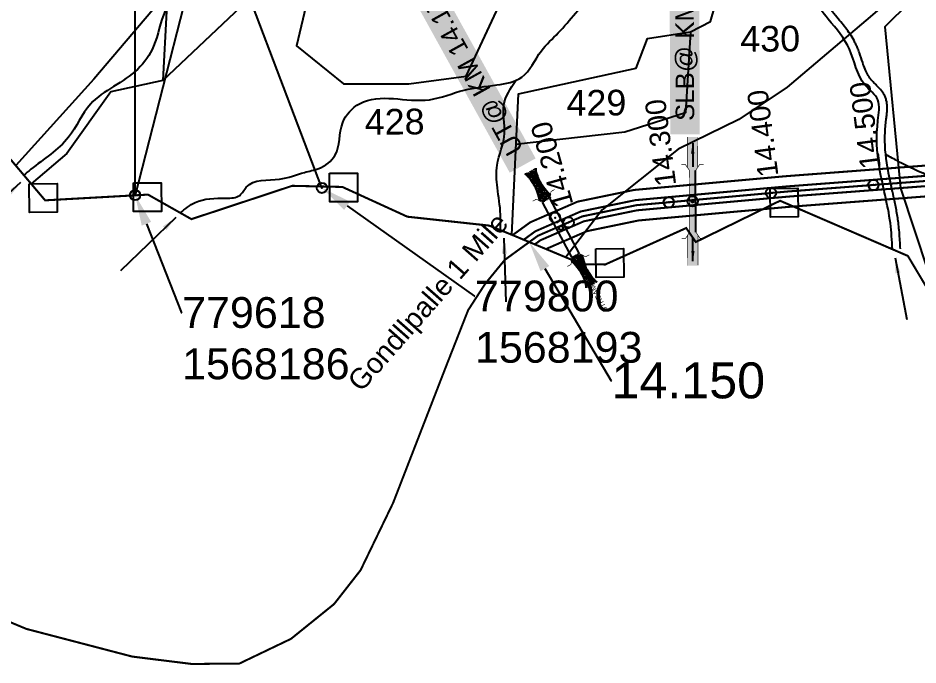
# Model space of a CAD drawing. Header units: inches. Extents: x 775404 to 782774, y 1566046 to 1574394.
# Drawn here: x 779504 to 780380, y 1567728 to 1568359 of the extents above; entities that cross this region are included whole.
import ezdxf
from ezdxf import colors
from ezdxf.entities.mleader import LeaderData, LeaderLine
from ezdxf.enums import TextEntityAlignment as Align
from ezdxf.math import Vec2, Vec3

# ---------------------------------------------------------------- set-up
doc = ezdxf.new("R2010")
doc.units = ezdxf.units.IN
doc.header["$MEASUREMENT"] = 0
doc.header["$PDMODE"] = 32
doc.header["$PDSIZE"] = 10
doc.linetypes.add('ACAD_ISO02W100', pattern=[15, 12, -3])
doc.linetypes.add('HIDDEN2', pattern=[0.1875, 0.125, -0.0625])
for name, color, linetype in [('CANAL1', 242, 'Continuous'), ('CSMark', 72, 'Continuous'), ('PLOT', 7, 'Continuous'), ('PLOT NO', 7, 'Continuous'), ('ROADS', 6, 'Continuous'), ('STREAM', 4, 'Continuous'), ('STREAM FLOW', 5, 'Continuous'), ('STRUCTURE', 5, 'Continuous'), ('VILLAGE BOUNDARY', 5, 'Continuous'), ('VILLAGE NAME', 1, 'Continuous'), ('VILLAGE STONES', 1, 'Continuous')]:
    doc.layers.add(name, color=color, linetype=linetype)
doc.styles.get("Standard").update_dxf_attribs({"font": 'arial.ttf'})
doc.linetypes.add('DOTS', pattern='A,1e-06,-3,["●",Standard,S=3,R=0,X=-1.25,Y=-1.25],-3', length=6.000001)
doc.dimstyles.get("Standard").update_dxf_attribs({"dimtxt": 0.18, "dimasz": 15, "dimexe": 0.18, "dimexo": 0.0625, "dimgap": 0.09, "dimtad": 0, "dimtih": 1, "dimtoh": 1, "dimdec": 4, "dimzin": 0, "dimdsep": 46, "dimtxsty": 'Standard', "dimcen": 0.09, "dimadec": 0, "dimazin": 0, "dimtfac": 1, "dimtdec": 4, "dimtofl": 0, "dimtmove": 0, "dimatfit": 3, "dimfxl": 1, "dimtolj": 1, "dimtzin": 0, "dimarcsym": 0})

# ---------------------------------------------------------------- blocks, each defined once
blk = doc.blocks.new('SLB')
at = {"layer": 'STRUCTURE'}
h = blk.add_hatch(dxfattribs=at)
h.set_pattern_fill('DOTS', color=6, scale=20, angle=320.37225, style=0)
h.set_pattern_definition([(320.372247934, (-159.4327, -72.9564), (1.2786241598, 0.5641323054), [0, -1.25])])
h.paths.add_polyline_path([(769699.52, 1706871.07), (769699.52, 1706861.07), (769729.11, 1706861.07), (769732.11, 1706863.07), (769792.11, 1706863.07), (769795.11, 1706861.07), (769824.69, 1706861.07), (769824.69, 1706871.07), (769795.11, 1706871.07), (769792.11, 1706869.07), (769732.11, 1706869.07), (769729.11, 1706871.07)])
at = {"layer": 'STRUCTURE', "color": 6, "linetype": 'ACAD_ISO02W100', "ltscale": 0.5, "const_width": 0.5}
for points in [[(769699.52, 1706871.07), (769729.11, 1706871.07)], [(769795.11, 1706871.07), (769824.69, 1706871.07)], [(769699.52, 1706861.07), (769729.11, 1706861.07)], [(769795.11, 1706861.07), (769824.69, 1706861.07)]]:
    blk.add_lwpolyline(points, dxfattribs=at)
at = {"layer": 'STRUCTURE', "color": 6, "const_width": 0.628}
for points in [[(769726.11, 1706877.07), (769726.11, 1706873.07), (769732.11, 1706869.07), (769792.11, 1706869.07), (769798.11, 1706873.07), (769798.11, 1706877.07)], [(769726.11, 1706855.07), (769726.11, 1706859.07), (769732.11, 1706863.07), (769792.11, 1706863.07), (769798.11, 1706859.07), (769798.11, 1706855.07)]]:
    blk.add_lwpolyline(points, dxfattribs=at)
at = {"layer": 'STRUCTURE', "color": 6}
blk.add_lwpolyline([(769732.11, 1706863.07), (769792.11, 1706863.07)], dxfattribs=at)
blk.add_lwpolyline([(769732.11, 1706863.07), (769792.11, 1706863.07)], dxfattribs=at)
at = {"layer": 'STRUCTURE', "color": 0}
blk.add_circle((769762.11, 1706866.07), 1.24, dxfattribs=at)
for points in [[(769703.75, 1706866.05), (769726.66, 1706866.05)], [(769818.63, 1706865.84), (769795.72, 1706865.84)]]:
    blk.add_leader(points, dimstyle='Standard', override={"dimasz": 10, "dimgap": 0.09, "dimtad": 0}, dxfattribs=at)
blk = doc.blocks.new('UT')
at = {"layer": 'STRUCTURE'}
h = blk.add_hatch(dxfattribs=at)
h.set_pattern_fill('DASH', color=150, scale=8, angle=-39.62775, style=0)
h.set_pattern_definition([(320.372247933, (-4370.464, -6260.8811), (1.40800153113, 0.132407282), [1, -1])])
h.paths.add_polyline_path([(765162.97, 1700681.89), (765165.57, 1700680.62), (765167.21, 1700680.27), (765169.12, 1700680.01), (765172.42, 1700679.63), (765176.41, 1700679.35), (765179.5, 1700679.47), (765183.06, 1700679.94), (765187.65, 1700680.88), (765188.89, 1700681.17), (765193.06, 1700682.22), (765196.06, 1700680.22), (765196.06, 1700672.22), (765193.06, 1700670.22), (765190.51, 1700670.8), (765188.13, 1700671.31), (765185.49, 1700671.82), (765183.62, 1700672.13), (765181, 1700672.46), (765180.33, 1700672.52), (765178.49, 1700672.63), (765176.68, 1700672.64), (765174.58, 1700672.5), (765172.53, 1700672.25), (765170.42, 1700671.95), (765168.45, 1700671.66), (765166.1, 1700671.21), (765164.96, 1700670.84), (765162.97, 1700669.7)])
h.paths.add_polyline_path([(765259.06, 1700682.22), (765256.06, 1700680.22), (765256.06, 1700672.22), (765259.06, 1700670.22), (765261.94, 1700670.95), (765264.4, 1700671.55), (765266.38, 1700671.99), (765269.09, 1700672.51), (765272.65, 1700672.98), (765276.07, 1700673.09), (765278.58, 1700672.93), (765281.17, 1700672.65), (765283.87, 1700672.33), (765286.44, 1700671.86), (765288, 1700671.26), (765289.15, 1700670.56), (765289.15, 1700682.74), (765287.59, 1700681.79), (765285.74, 1700681.17), (765283, 1700680.68), (765281.19, 1700680.42), (765276.69, 1700679.87), (765272.67, 1700679.86), (765268.7, 1700680.29), (765264.82, 1700680.97), (765261.16, 1700681.75)])
at = {"layer": 'STRUCTURE', "color": 150, "const_width": 0.628}
for points in [[(765190.06, 1700688.22), (765190.06, 1700684.22), (765196.06, 1700680.22), (765256.06, 1700680.22), (765262.06, 1700684.22), (765262.06, 1700688.22)], [(765190.06, 1700664.22), (765190.06, 1700668.22), (765196.06, 1700672.22), (765256.06, 1700672.22), (765262.06, 1700668.22), (765262.06, 1700664.22)]]:
    blk.add_lwpolyline(points, dxfattribs=at)
at = {"layer": 'STRUCTURE', "color": 150}
for points in [[(765196.06, 1700680.22), (765256.06, 1700680.22)], [(765196.06, 1700672.22), (765256.06, 1700672.22)], [(765196.06, 1700672.22), (765256.06, 1700672.22)]]:
    blk.add_lwpolyline(points, dxfattribs=at)
at = {"layer": 'STRUCTURE', "color": 0}
blk.add_circle((765226.06, 1700676.22), 1.89, dxfattribs=at)
at = {"layer": 'STRUCTURE', "color": 150}
for points in [[(765162.97, 1700681.89), (765164.36, 1700681.07), (765167.88, 1700680.17), (765171.23, 1700679.76), (765176.06, 1700679.35), (765184.73, 1700680.25), (765193.06, 1700682.22)], [(765289.15, 1700682.74), (765287.78, 1700681.89), (765284.29, 1700680.89), (765280.95, 1700680.38), (765276.13, 1700679.84), (765267.44, 1700680.49), (765259.06, 1700682.22)], [(765162.97, 1700669.7), (765164.34, 1700670.56), (765167.83, 1700671.56), (765171.17, 1700672.06), (765175.99, 1700672.61), (765184.68, 1700671.96), (765193.06, 1700670.22)], [(765289.15, 1700670.56), (765287.76, 1700671.38), (765284.24, 1700672.28), (765280.89, 1700672.69), (765276.06, 1700673.09), (765267.39, 1700672.19), (765259.06, 1700670.22)]]:
    blk.add_spline(points, degree=3, dxfattribs=at)
at = {"layer": 'STRUCTURE', "color": 0}
blk.add_text('STREAM', height=5, dxfattribs=at).set_placement((765148.25, 1700675.81), align=Align.MIDDLE_CENTER)
for points in [[(765190.88, 1700675.97), (765164.21, 1700675.83)], [(765289.26, 1700676.69), (765265.4, 1700676.38)]]:
    blk.add_leader(points, dimstyle='Standard', override={"dimasz": 10, "dimgap": 0.09, "dimtad": 0}, dxfattribs=at)

msp = doc.modelspace()

# ---------------------------------------------------------------- linework, layer by layer
at = {"linetype": 'ByBlock', "lineweight": -2, "ltscale": 200}
msp.add_lwpolyline([(779800, 1568193), (779692.5, 1568476.5), (779618, 1568186), (779618, 1568493.5), (779212.01, 1568375)], dxfattribs=at)
at = {"color": 1, "linetype": 'ByBlock', "lineweight": -2, "ltscale": 200}
for p in [(779800, 1568193), (779618, 1568186)]:
    msp.add_point(p, dxfattribs=at)
at = {"color": 2}
for p in [(780161, 1568180, 28), (780027, 1568164, 27)]:
    msp.add_point(p, dxfattribs=at)
at = {"layer": 'CANAL1', "color": 1, "ltscale": 5, "const_width": 2}
for points in [[(779985.67, 1568147.04), (780002.76, 1568159.48), (780048.93, 1568179.64), (780103.92, 1568191.03), (780251.29, 1568204.4), (780464.05, 1568220.61), (780547.87, 1568228.99), (780601.27, 1568229.19), (780649.42, 1568222.38), (780684.98, 1568213.59), (780727.15, 1568187.91), (780767.22, 1568151.27), (780783.03, 1568134.68)], [(780018.15, 1568133.47), (780058.07, 1568150.9), (780108.33, 1568161.3), (780253.79, 1568174.5), (780466.69, 1568190.72), (780549.43, 1568199), (780599.22, 1568199.18), (780643.71, 1568192.89), (780673.31, 1568185.57), (780709.05, 1568163.8), (780746.22, 1568129.82), (780763.61, 1568111.58)]]:
    msp.add_lwpolyline(points, dxfattribs=at)
at = {"layer": 'CANAL1', "color": 5, "ltscale": 5, "const_width": 2}
for points in [[(779996.47, 1568142.53), (780007.76, 1568150.75), (780051.98, 1568170.06), (780105.39, 1568181.12), (780252.13, 1568194.43), (780464.93, 1568210.64), (780548.39, 1568218.99), (780600.59, 1568219.19), (780647.52, 1568212.55), (780681.09, 1568204.25), (780721.11, 1568179.88), (780760.22, 1568144.12), (780776.56, 1568126.98)], [(780007.26, 1568138.02), (780012.76, 1568142.03), (780055.02, 1568160.48), (780106.86, 1568171.21), (780252.96, 1568184.47), (780465.81, 1568200.68), (780548.91, 1568209), (780599.9, 1568209.19), (780645.61, 1568202.72), (780677.2, 1568194.91), (780715.08, 1568171.84), (780753.22, 1568136.97), (780770.08, 1568119.28)]]:
    msp.add_lwpolyline(points, dxfattribs=at)
at = {"layer": 'CANAL1', "color": 1, "linetype": 'HIDDEN2', "ltscale": 45, "const_width": 2}
msp.add_lwpolyline([(779447.34, 1567790.37), (779512.18, 1567763.34), (779615.23, 1567736.4), (779673.22, 1567729.2), (779719.6, 1567729.64), (779769.86, 1567753.72), (779811.77, 1567787.57), (779837.58, 1567820.58), (779869.32, 1567886.26), (779920.41, 1568018.07), (779942.32, 1568073.89), (779958.86, 1568099.49), (779977.96, 1568122.86), (780010.26, 1568146.39), (780053.5, 1568165.27), (780106.12, 1568176.17), (780252.54, 1568189.45), (780465.37, 1568205.66)], dxfattribs=at)
at = {"layer": 'CSMark', "color": 3}
for p in [(780337.03, 1568195.89), (780237.33, 1568188.07), (780137.74, 1568179.03), (780040.2, 1568159.46)]:
    msp.add_point(p, dxfattribs=at)
at = {"layer": 'PLOT'}
for points in [[(779413.38, 1568655.66), (779417.54, 1568667.54), (779517, 1568676), (779795.37, 1568631.64), (779746.41, 1568539.44), (779687.14, 1568507.88), (779687.2, 1568450.41), (779659.39, 1568395.22), (779577.93, 1568298.82), (779501.73, 1568214.81)], [(779758.92, 1568497.43), (779648.53, 1568365.29), (779645.09, 1568297.81), (779594.37, 1568286.63), (779551.46, 1568226.48), (779516.67, 1568197.11)], [(780004.47, 1568439.34), (780122.45, 1568468.32), (780202.82, 1568453.19), (780259.2, 1568445.36), (780320.2, 1568449.48), (780370.88, 1568428.23), (780396.48, 1568398.18), (780348.1, 1568349.92), (780363.54, 1568192.86), (780403.82, 1568071)], [(779984.89, 1568147.36), (779991.39, 1568284.65), (780106.09, 1568309.66), (780117.14, 1568338.5), (780159.01, 1568345.24), (780178.45, 1568355.07), (780199.35, 1568428.5), (780202.82, 1568453.19)], [(779645.09, 1568297.81), (779802.41, 1568446.71), (779775.14, 1568331.53), (779821.07, 1568294.53), (779884.46, 1568294.28), (779940.35, 1568301.94), (780004.47, 1568439.34), (779862.64, 1568411.99), (779851.02, 1568432.1)], [(780159.01, 1568345.24), (780153.95, 1568266.11), (780094.81, 1568247.39), (779988.48, 1568235.28)]]:
    msp.add_lwpolyline(points, dxfattribs=at)
at = {"layer": 'ROADS', "linetype": 'DOTS', "ltscale": 3.5}
msp.add_lwpolyline([(781129.69, 1568931.77), (780876.7, 1568810.48), (780848.33, 1568805.22), (780764.34, 1568766.22), (780738.08, 1568757.58), (780691.64, 1568715.87), (780662.88, 1568699.9), (780597.2, 1568592.78), (780569.34, 1568561.58), (780518.18, 1568506.21), (780481.57, 1568487.52), (780333.72, 1568359.81), (780253.04, 1568291.29), (780205.84, 1568259.66), (780146.93, 1568230.72), (780072.95, 1568171.77), (780037.47, 1568125.4)], dxfattribs=at)
at = {"layer": 'STREAM', "color": 4}
for points in [[(780101.04, 1569047.86), (780095.49, 1569063.11), (780099.92, 1569076.82), (780110.6, 1569088.51), (780116.06, 1569103.88), (780138.47, 1569126.14), (780148.95, 1569136.38), (780162.35, 1569143.96), (780173.25, 1569153.17), (780186.18, 1569167.57), (780200.84, 1569173.92), (780224.28, 1569194.63), (780238.46, 1569199.35), (780247.82, 1569208.87), (780249.18, 1569202.35), (780245.1, 1569187.5), (780247.53, 1569175.76), (780249.87, 1569157.77), (780260.49, 1569144.14), (780272.13, 1569142.64), (780288.29, 1569139.3), (780295.32, 1569132.54), (780310.03, 1569130.29), (780312.58, 1569116.04), (780306.08, 1569089.49), (780294.57, 1569076.15), (780285.69, 1569054.92), (780276.29, 1569040.43), (780272.06, 1569019.72), (780263.33, 1569008.02), (780265.18, 1568984.01), (780282.78, 1568964.89), (780293.52, 1568960.57), (780317.69, 1568961.01), (780338.04, 1568954.32), (780358.23, 1568951.85), (780379.07, 1568934.84), (780389.17, 1568924.24), (780397.17, 1568913.39), (780411.23, 1568909.91), (780422.56, 1568890.26), (780428.01, 1568878.69), (780430.95, 1568861.75), (780431, 1568830.15), (780440.7, 1568814.11), (780457.12, 1568798.69), (780463.74, 1568785.97), (780464.05, 1568750.65), (780460.82, 1568694.91), (780466.6, 1568672.66), (780478.18, 1568652.08), (780499.21, 1568639.49), (780516.47, 1568627.71), (780531.45, 1568612.36), (780536.63, 1568604.21), (780533.53, 1568595.83), (780521.87, 1568587.74), (780515.64, 1568573.03), (780508.56, 1568562.54), (780502.79, 1568551.57), (780506.25, 1568521.18), (780508.16, 1568503.95), (780500.08, 1568491.3), (780490.27, 1568475.71), (780483.43, 1568455.18), (780481.27, 1568434.98), (780486.23, 1568404.03), (780489.69, 1568376.42), (780486.75, 1568345.1), (780485.78, 1568321.7), (780480.4, 1568302.06), (780482.9, 1568283.95)], [(780355.56, 1568133.25), (780353.53, 1568158.57), (780342.83, 1568213.38), (780341.46, 1568258.65), (780341.28, 1568278.81), (780329, 1568293.28), (780313.62, 1568328.13), (780292.9, 1568357.47), (780282.51, 1568377.54), (780290.16, 1568391.94), (780305.57, 1568408.84), (780335.07, 1568426.84), (780354.13, 1568441.98), (780352.81, 1568452.38), (780340.42, 1568460.01), (780299.83, 1568483.47), (780288.76, 1568495.76), (780265.58, 1568503.41), (780253.31, 1568516.4), (780246.2, 1568538.96), (780233.6, 1568561.95), (780213.05, 1568589.8), (780190.81, 1568626.04), (780181.26, 1568654.05), (780169.19, 1568671.57), (780165.31, 1568705.71), (780171.49, 1568727.49), (780186.17, 1568745.95), (780201.28, 1568771.07), (780210.78, 1568790.49), (780215.73, 1568817.42), (780212.17, 1568846.15), (780205.97, 1568851.64), (780184.27, 1568877.14), (780172.09, 1568920.42), (780164.78, 1568946.05), (780136.89, 1568975.87), (780111.63, 1569014.88), (780094.38, 1569043.77)], [(779661.99, 1568168.72), (779676.38, 1568178.77), (779706.78, 1568183.06), (779719.83, 1568185.69), (779726.3, 1568193.79), (779758.68, 1568201.61), (779783.02, 1568208.11), (779796.81, 1568212), (779812.64, 1568224.63), (779820.15, 1568256.61), (779836.59, 1568275.09), (779904.71, 1568278.97), (779938.33, 1568288.31), (779970.23, 1568293.37), (779994.51, 1568300.96), (780013.64, 1568326.51), (780030.09, 1568343.99), (780065.3, 1568381.17), (780103.31, 1568406.63), (780119.44, 1568430.39), (780154.5, 1568448.04), (780253.94, 1568437.87), (780309.1, 1568438.65), (780325.5, 1568433.52), (780350.17, 1568430.22)], [(779673.4, 1568401.75), (779647.13, 1568365.61), (779635.91, 1568331), (779620.7, 1568308.81), (779574.5, 1568274.6), (779553.13, 1568242.45), (779516.43, 1568211.16), (779509.65, 1568205.43)], [(779973.82, 1568151.84), (779973.89, 1568167.09), (779970.82, 1568193.23), (779970.63, 1568215.15), (779977.78, 1568246.32), (779977.18, 1568273.9), (779988.79, 1568297.78)], [(780349.04, 1568225.66), (780360.96, 1568219.13), (780393.03, 1568203.57), (780409.94, 1568193.14), (780425.32, 1568178.66), (780437.25, 1568167.57), (780447.27, 1568161.13), (780450.28, 1568146.25), (780483.17, 1568124.46), (780490.1, 1568114.88), (780496.46, 1568100.32), (780499.72, 1568084.18), (780499.54, 1568068.32), (780495.18, 1568063.73)]]:
    msp.add_spline(points, degree=3, dxfattribs=at)
msp.add_open_spline([(780363.35, 1568133.68), (780363.05, 1568139.01), (780362.75, 1568144.42), (780362.08, 1568152.36), (780361.84, 1568154.85), (780361.3, 1568159.46), (780361.01, 1568161.57), (780360.38, 1568165.75), (780360.04, 1568167.83), (780358.93, 1568174.04), (780358.1, 1568178.14), (780355.86, 1568188.69), (780354.39, 1568195.08), (780352.23, 1568205.32), (780351.46, 1568209.23), (780348.83, 1568224.51), (780347.82, 1568235.66), (780348.43, 1568249.11), (780348.54, 1568250.89), (780348.82, 1568254.18), (780348.97, 1568255.69), (780349.23, 1568257.87), (780349.32, 1568258.55), (780349.5, 1568259.93), (780349.59, 1568260.64), (780349.88, 1568262.82), (780350.07, 1568264.32), (780350.4, 1568267.84), (780350.52, 1568269.89), (780350.4, 1568274.14), (780350.16, 1568276.36), (780349.28, 1568279.74), (780348.9, 1568280.87), (780347.94, 1568283.09), (780347.38, 1568284.13), (780345.64, 1568286.94), (780344.35, 1568288.52), (780341.77, 1568291.37), (780340.48, 1568292.64), (780338.07, 1568295.01), (780336.95, 1568296.12), (780335.64, 1568297.54), (780335.31, 1568297.92), (780334.38, 1568299.01), (780333.81, 1568299.77), (780332.71, 1568301.37), (780332.19, 1568302.2), (780330.71, 1568304.82), (780329.82, 1568306.7), (780328.16, 1568310.72), (780327.39, 1568312.85), (780325.58, 1568318.15), (780324.55, 1568321.4), (780322.8, 1568326.3), (780322.19, 1568327.9), (780321.03, 1568330.7), (780320.49, 1568331.91), (780319.37, 1568334.25), (780318.77, 1568335.4), (780316.93, 1568338.77), (780315.6, 1568340.92), (780311.47, 1568347.1), (780308.48, 1568350.93), (780303.69, 1568356.77), (780301.98, 1568358.8), (780299.32, 1568361.96), (780298.38, 1568363.09), (780296.56, 1568365.29), (780295.69, 1568366.37), (780293.83, 1568368.8), (780292.9, 1568370.14), (780291.46, 1568372.59), (780290.94, 1568373.7), (780290.45, 1568375.19), (780290.35, 1568375.69), (780290.28, 1568376.33), (780290.28, 1568376.53), (780290.29, 1568376.85), (780290.3, 1568376.98), (780290.34, 1568377.29), (780290.38, 1568377.46), (780290.57, 1568378.25), (780290.87, 1568379.04), (780291.81, 1568380.87), (780292.45, 1568381.9), (780293.96, 1568384.09), (780294.84, 1568385.25), (780296.19, 1568386.97), (780296.62, 1568387.52), (780297.47, 1568388.6), (780297.89, 1568389.12), (780299.16, 1568390.69), (780300, 1568391.71), (780302.51, 1568394.67), (780304.16, 1568396.53), (780307.15, 1568399.65), (780308.48, 1568400.95), (780310.97, 1568403.21), (780312.13, 1568404.21), (780314.54, 1568406.13), (780315.78, 1568407.06), (780319.61, 1568409.77), (780322.33, 1568411.48), (780326.99, 1568414.13), (780328.82, 1568415.11), (780332.31, 1568416.89), (780333.95, 1568417.7), (780336.6, 1568418.95), (780337.55, 1568419.39), (780339.51, 1568420.29), (780340.53, 1568420.75), (780343.57, 1568422.15), (780345.65, 1568423.14), (780349.82, 1568425.43), (780351.91, 1568426.74), (780355.19, 1568429.43), (780356.44, 1568430.63), (780358.71, 1568433.4), (780359.73, 1568434.98), (780360.94, 1568437.63), (780361.29, 1568438.58), (780361.79, 1568440.37), (780361.97, 1568441.19), (780362.23, 1568442.84), (780362.31, 1568443.66), (780362.43, 1568446.27), (780362.31, 1568448.05), (780361.63, 1568451.6), (780361.07, 1568453.38), (780359.81, 1568455.93), (780359.31, 1568456.75), (780358.24, 1568458.27), (780357.66, 1568458.97), (780355.96, 1568460.75), (780354.78, 1568461.71), (780352.41, 1568463.31), (780351.22, 1568463.97), (780348.88, 1568465.11), (780347.74, 1568465.6), (780345.53, 1568466.47), (780344.46, 1568466.85), (780342.85, 1568467.43), (780342.27, 1568467.65), (780341.1, 1568468.07), (780340.52, 1568468.28), (780338.79, 1568468.92), (780337.65, 1568469.34), (780334.28, 1568470.62), (780332.09, 1568471.48), (780325.76, 1568474.14), (780321.85, 1568476.02), (780314.74, 1568480.27), (780311.55, 1568482.62), (780307.87, 1568486.2), (780307.06, 1568487.05), (780305.93, 1568488.34), (780305.6, 1568488.74), (780304.91, 1568489.59), (780304.55, 1568490.04), (780303.46, 1568491.44), (780302.7, 1568492.45), (780300.8, 1568494.88), (780299.62, 1568496.35), (780297.11, 1568499.02), (780295.82, 1568500.24), (780293.89, 1568501.7), (780293.43, 1568502.03), (780292.47, 1568502.66), (780291.99, 1568502.95), (780290.54, 1568503.77), (780289.57, 1568504.24), (780286.35, 1568505.61), (780284.14, 1568506.24), (780279.96, 1568507.29), (780277.99, 1568507.69), (780274.38, 1568508.52), (780272.76, 1568508.94), (780270.66, 1568509.68), (780270.01, 1568509.94), (780269.11, 1568510.37), (780268.82, 1568510.52), (780268.23, 1568510.86), (780267.93, 1568511.04), (780267.05, 1568511.62), (780266.48, 1568512.05), (780264.56, 1568513.7), (780263.28, 1568515.13), (780261.59, 1568517.56), (780261.06, 1568518.43), (780260.2, 1568520.04), (780259.86, 1568520.76), (780259.2, 1568522.29), (780258.9, 1568523.08), (780258.02, 1568525.55), (780257.51, 1568527.32), (780256.51, 1568531.07), (780256.02, 1568533.06), (780254.93, 1568537.19), (780254.32, 1568539.34), (780252.81, 1568543.74), (780251.94, 1568545.86), (780248.45, 1568553.42), (780245.35, 1568558.46), (780240.56, 1568565.64), (780238.92, 1568568), (780235.6, 1568572.69), (780233.93, 1568575), (780228.89, 1568581.88), (780225.48, 1568586.38), (780220.15, 1568593.37), (780218.23, 1568595.87), (780214.46, 1568600.84), (780212.62, 1568603.31), (780207.68, 1568610.25), (780204.76, 1568614.73), (780201.46, 1568620.94), (780200.64, 1568622.61), (780199.39, 1568625.45), (780198.92, 1568626.61), (780198.16, 1568628.65), (780197.85, 1568629.52), (780197.26, 1568631.33), (780196.98, 1568632.26), (780196.14, 1568635.11), (780195.61, 1568637.09), (780194.22, 1568642.19), (780193.33, 1568645.38), (780191.64, 1568650.22), (780191.01, 1568651.84), (780189.66, 1568654.89), (780188.94, 1568656.33), (780187.58, 1568658.74), (780187, 1568659.68), (780185.82, 1568661.49), (780185.21, 1568662.36), (780183.4, 1568664.87), (780182.19, 1568666.43), (780179.94, 1568669.38), (780178.89, 1568670.78), (780177.51, 1568672.83), (780177.07, 1568673.51), (780176.3, 1568674.82), (780175.97, 1568675.43), (780175.36, 1568676.7), (780175.07, 1568677.35), (780174.28, 1568679.36), (780173.84, 1568680.78), (780172.68, 1568685.64), (780172.32, 1568689.38), (780172.3, 1568695.5), (780172.39, 1568697.75), (780172.68, 1568701.37), (780172.82, 1568702.73), (780173.1, 1568705.14), (780173.24, 1568706.2), (780173.53, 1568708.26), (780173.7, 1568709.27), (780174.23, 1568712.25), (780174.66, 1568714.15), (780175.57, 1568717.36), (780176.02, 1568718.71), (780177.05, 1568721.26), (780177.62, 1568722.46), (780178.96, 1568724.86), (780179.81, 1568726.14), (780181.76, 1568728.77), (780182.86, 1568730.1), (780185.79, 1568733.53), (780187.73, 1568735.66), (780190.39, 1568738.77), (780191.09, 1568739.6), (780192.39, 1568741.22), (780192.99, 1568741.99), (780194.14, 1568743.53), (780194.7, 1568744.31), (780196.34, 1568746.65), (780197.37, 1568748.23), (780200.32, 1568752.97), (780202.11, 1568756.15), (780204.94, 1568761.37), (780206.04, 1568763.43), (780207.8, 1568766.72), (780208.48, 1568767.97), (780209.86, 1568770.5), (780210.56, 1568771.79), (780212.67, 1568775.71), (780214.08, 1568778.4), (780216.29, 1568783.16), (780217.14, 1568785.16), (780218.28, 1568788.25), (780218.63, 1568789.28), (780219.27, 1568791.33), (780219.57, 1568792.36), (780220.38, 1568795.44), (780220.84, 1568797.49), (780222.06, 1568803.98), (780222.6, 1568808.4), (780223.21, 1568813.97), (780223.33, 1568815.07), (780223.55, 1568817.14), (780223.66, 1568818.12), (780223.87, 1568820.15), (780223.98, 1568821.18), (780224.26, 1568824.32), (780224.41, 1568826.48), (780224.52, 1568831.14), (780224.46, 1568833.66), (780223.85, 1568838.76), (780223.3, 1568841.34), (780221.77, 1568845.43), (780221.04, 1568846.96), (780219.68, 1568849.17), (780219.17, 1568849.89), (780218.25, 1568851.06), (780217.86, 1568851.52), (780217.08, 1568852.38), (780216.69, 1568852.78), (780215.51, 1568853.92), (780214.73, 1568854.6), (780213.31, 1568855.78), (780212.65, 1568856.3), (780211.59, 1568857.14), (780211.17, 1568857.47), (780210.37, 1568858.11), (780209.98, 1568858.44), (780208.8, 1568859.42), (780208.02, 1568860.08), (780205.74, 1568862.12), (780204.28, 1568863.52), (780200.09, 1568867.84), (780197.55, 1568870.88), (780194.15, 1568875.72), (780193.07, 1568877.42), (780191.22, 1568880.65), (780190.43, 1568882.18), (780188.97, 1568885.32), (780188.29, 1568886.93), (780186.39, 1568891.89), (780185.32, 1568895.36), (780183.2, 1568903.51), (780182.22, 1568908.28), (780180.81, 1568915.91), (780180.32, 1568918.67), (780179.16, 1568925.32), (780178.46, 1568929.32), (780176.59, 1568937.41), (780175.41, 1568941.5), (780173.22, 1568946.65), (780172.68, 1568947.8), (780171.58, 1568949.92), (780171.03, 1568950.9), (780169.89, 1568952.77), (780169.29, 1568953.68), (780167.43, 1568956.34), (780166.1, 1568958.01), (780161.48, 1568963.35), (780157.96, 1568966.68), (780151.08, 1568973), (780147.71, 1568976), (780143.9, 1568979.81), (780143.13, 1568980.62), (780141.63, 1568982.25), (780140.9, 1568983.08), (780138.75, 1568985.62), (780137.38, 1568987.38), (780133.4, 1568992.83), (780130.94, 1568996.69), (780126.18, 1569004.74), (780123.87, 1569008.92), (780120.53, 1569014.96), (780119.53, 1569016.76), (780116.47, 1569022.2), (780114.39, 1569025.78), (780110.18, 1569032.87), (780108.05, 1569036.39), (780104.29, 1569042.55), (780102.66, 1569045.21), (780101.04, 1569047.86)], degree=3, knots=[0, 0, 0, 0, 8.115343, 8.115343, 11.792208, 11.792208, 14.886932, 14.886932, 17.981656, 17.981656, 24.171104, 24.171104, 34.113384, 34.113384, 40.348086, 40.348086, 58.778698, 58.778698, 61.568513, 61.568513, 63.894471, 63.894471, 64.915122, 64.915122, 65.935772, 65.935772, 67.977074, 67.977074, 70.555451, 70.555451, 73.133827, 73.133827, 74.406089, 74.406089, 75.678351, 75.678351, 78.138035, 78.138035, 80.597719, 80.597719, 83.057403, 83.057403, 83.966888, 83.966888, 85.785858, 85.785858, 87.604828, 87.604828, 91.242768, 91.242768, 94.880708, 94.880708, 99.958004, 99.958004, 102.385124, 102.385124, 104.199611, 104.199611, 106.014097, 106.014097, 109.643071, 109.643071, 116.731557, 116.731557, 120.513485, 120.513485, 122.551256, 122.551256, 124.589028, 124.589028, 127.27964, 127.27964, 129.970252, 129.970252, 131.720801, 131.720801, 132.64356, 132.64356, 133.360577, 133.360577, 134.077594, 134.077594, 136.321431, 136.321431, 138.565267, 138.565267, 140.809103, 140.809103, 141.824014, 141.824014, 142.838925, 142.838925, 144.868748, 144.868748, 148.928392, 148.928392, 152.116867, 152.116867, 154.814939, 154.814939, 157.513011, 157.513011, 162.909154, 162.909154, 166.171423, 166.171423, 168.922042, 168.922042, 170.450372, 170.450372, 171.978701, 171.978701, 174.883764, 174.883764, 177.788826, 177.788826, 179.676839, 179.676839, 181.564851, 181.564851, 182.531161, 182.531161, 183.328516, 183.328516, 184.12587, 184.12587, 185.842832, 185.842832, 187.559795, 187.559795, 188.385696, 188.385696, 189.211597, 189.211597, 190.704006, 190.704006, 192.196414, 192.196414, 193.688822, 193.688822, 195.186662, 195.186662, 196.078107, 196.078107, 196.969551, 196.969551, 198.75244, 198.75244, 202.318218, 202.318218, 209.449774, 209.449774, 216.58133, 216.58133, 218.704644, 218.704644, 219.635781, 219.635781, 220.566917, 220.566917, 222.42919, 222.42919, 224.895073, 224.895073, 226.965916, 226.965916, 227.583748, 227.583748, 228.20158, 228.20158, 229.437244, 229.437244, 232.340583, 232.340583, 235.243922, 235.243922, 238.147261, 238.147261, 239.630981, 239.630981, 240.418882, 240.418882, 241.206782, 241.206782, 242.782584, 242.782584, 246.577272, 246.577272, 248.533799, 248.533799, 250.088032, 250.088032, 251.642265, 251.642265, 254.750731, 254.750731, 257.859197, 257.859197, 260.967663, 260.967663, 264.076129, 264.076129, 272.361314, 272.361314, 276.635727, 276.635727, 280.91014, 280.91014, 289.458966, 289.458966, 294.214857, 294.214857, 298.970747, 298.970747, 307.548867, 307.548867, 310.669104, 310.669104, 312.80669, 312.80669, 314.390411, 314.390411, 315.974132, 315.974132, 319.141574, 319.141574, 323.856088, 323.856088, 326.187653, 326.187653, 328.260145, 328.260145, 329.688895, 329.688895, 331.117646, 331.117646, 333.975147, 333.975147, 336.832648, 336.832648, 338.329582, 338.329582, 339.750462, 339.750462, 341.171341, 341.171341, 344.0131, 344.0131, 350.479014, 350.479014, 354.070343, 354.070343, 356.192263, 356.192263, 357.843974, 357.843974, 359.495684, 359.495684, 362.799106, 362.799106, 365.396384, 365.396384, 367.973045, 367.973045, 370.869761, 370.869761, 373.766476, 373.766476, 378.074742, 378.074742, 379.598842, 379.598842, 380.92922, 380.92922, 382.259598, 382.259598, 384.920355, 384.920355, 390.241869, 390.241869, 393.746668, 393.746668, 395.926013, 395.926013, 398.105358, 398.105358, 402.464047, 402.464047, 405.490999, 405.490999, 406.981913, 406.981913, 408.472828, 408.472828, 411.454656, 411.454656, 417.911767, 417.911767, 419.4826, 419.4826, 420.872935, 420.872935, 422.26327, 422.26327, 425.04394, 425.04394, 428.157023, 428.157023, 431.270106, 431.270106, 433.150067, 433.150067, 434.096268, 434.096268, 434.729747, 434.729747, 435.363227, 435.363227, 436.630185, 436.630185, 437.784165, 437.784165, 438.609251, 438.609251, 439.434338, 439.434338, 441.08451, 441.08451, 444.384856, 444.384856, 450.985547, 450.985547, 454.434313, 454.434313, 457.427788, 457.427788, 460.421263, 460.421263, 466.408213, 466.408213, 473.981468, 473.981468, 478.171446, 478.171446, 483.958179, 483.958179, 489.744911, 489.744911, 491.417339, 491.417339, 492.866877, 492.866877, 494.316415, 494.316415, 497.21549, 497.21549, 504.049699, 504.049699, 510.883909, 510.883909, 512.719657, 512.719657, 514.555406, 514.555406, 518.226904, 518.226904, 525.569898, 525.569898, 532.912893, 532.912893, 536.013485, 536.013485, 542.214668, 542.214668, 548.415851, 548.415851, 553.150477, 553.150477, 553.150477, 553.150477], dxfattribs=at)
at = {"layer": 'VILLAGE BOUNDARY', "color": 5, "linetype": 'ACAD_ISO02W100', "ltscale": 5, "const_width": 2.03}
msp.add_lwpolyline([(780403.82, 1568071), (780370.59, 1568126.76), (780246.13, 1568180.52), (780164.02, 1568140.32), (780154.72, 1568153.93), (780075.89, 1568118.43), (780053.62, 1568118.65), (779984.89, 1568147.36), (779962.75, 1568156.32), (779883.16, 1568164.97), (779819.84, 1568193.96), (779771.03, 1568195.06), (779672.82, 1568162.59), (779630.54, 1568186.5), (779530.35, 1568180.91), (779465.25, 1568258.03)], dxfattribs=at)
at = {"layer": 'VILLAGE STONES'}
for points in [[(779807.43, 1568207.31), (779834.46, 1568207.55), (779834.71, 1568179.59), (779807.68, 1568179.35)], [(779514.92, 1568196.97), (779541.95, 1568197.21), (779542.2, 1568169.25), (779515.17, 1568169.01)], [(779616.32, 1568197.87), (779643.35, 1568198.11), (779643.59, 1568170.15), (779616.57, 1568169.91)], [(780236.4, 1568192.56), (780263.43, 1568192.8), (780263.68, 1568164.84), (780236.65, 1568164.6)], [(780066.63, 1568133.82), (780093.66, 1568134.06), (780093.91, 1568106.1), (780066.88, 1568105.86)]]:
    msp.add_lwpolyline(points, close=True, dxfattribs=at)

# ---------------------------------------------------------------- block references
at = {"layer": 'STRUCTURE', "color": 0}
for name, p, rotation in [('SLB', (2490088.58, 805242.8), 90.22889166711643), ('UT', (2641024.95, 1688895.89), 117.9377235476035)]:
    msp.add_blockref(name, p, dxfattribs=dict(at, rotation=rotation))

# ---------------------------------------------------------------- texts
at = {"layer": 'CSMark', "color": 1}
for s, rotation, p in [('14.500', 97.34829, (780334.4, 1568211.52)), ('14.400', 97.34829, (780234.7, 1568203.7)), ('14.300', 97.34829, (780135.11, 1568194.66)), ('14.200', 105.59289, (780035.36, 1568174.55))]:
    msp.add_text(s, height=20, rotation=rotation, dxfattribs=at).set_placement(p, align=Align.MIDDLE_LEFT)
at = {"layer": 'PLOT NO'}
for s, p in [('430', (780236.51, 1568338.36)), ('429', (780067.29, 1568275.98)), ('428', (779870.73, 1568257.52))]:
    msp.add_text(s, height=25, rotation=0.51001, dxfattribs=at).set_placement(p, align=Align.MIDDLE_CENTER)
at = {"layer": 'STRUCTURE', "color": 5, "char_height": 18.013, "attachment_point": 1, "bg_fill": 1, "box_fill_scale": 1.3, "bg_fill_color": 7, "bg_fill_true_color": 16777215, "bg_fill_transparency": 4390977}
for s, insert, width, rotation in [('\\pi7.616;SLB@ KM 14.313', (780144.55, 1568250.61), 214.7638, 90.22889), ('\\pi8.0399;UT@ KM 14.175', (779984.97, 1568215.19), 200.8792, 118.93295)]:
    msp.add_mtext(s, dxfattribs=dict(at, insert=insert, width=width, rotation=rotation))
at = {"layer": 'VILLAGE NAME'}
msp.add_text('Gondllpalle 1 Mile ', height=19.7263, rotation=48.64893, dxfattribs=at).set_placement((779838.13, 1567993.24))

# ---------------------------------------------------------------- leaders
at = {"linetype": 'ByBlock', "lineweight": -2, "ltscale": 200}
ml = msp.add_multileader_mtext('Standard', dxfattribs=at)
ml.set_content('779618\\P1568186', color=256)
ml.set_leader_properties()
ml.build(insert=Vec2(0, 0))
ml.multileader.update_dxf_attribs({"dogleg_length": 0.36, "arrow_head_size": 30})
ctx = ml.context
ctx.base_point, ctx.char_height, ctx.arrow_head_size, ctx.landing_gap_size, ctx.plane_origin = Vec3(779663.65, 1568071.37), 30, 30, 0.09, Vec3(779426.96, 1568214.16)
notes = []
notes.append((ctx, [(0, (1, 1, 0), (779663.29, 1568071.37), (1, 0), 0.36, [(0, [(779618, 1568186)], 0, [])])]))
ctx.mtext.insert, ctx.mtext.flow_direction = Vec3(779663.74, 1568086.63), 5
ml = msp.add_multileader_mtext('Standard', dxfattribs=at)
ml.set_content('779800\\P1568193', color=256)
ml.set_leader_properties()
ml.build(insert=Vec2(0, 0))
ml.multileader.update_dxf_attribs({"dogleg_length": 0.36, "arrow_head_size": 30})
ctx = ml.context
ctx.base_point, ctx.char_height, ctx.arrow_head_size, ctx.landing_gap_size, ctx.plane_origin = Vec3(779948.88, 1568087.46), 30, 30, 0.09, Vec3(779712.19, 1568230.25)
notes.append((ctx, [(0, (1, 1, 0), (779948.52, 1568087.46), (1, 0), 0.36, [(0, [(779800, 1568193)], 0, [])])]))
ctx.mtext.insert, ctx.mtext.flow_direction = Vec3(779948.97, 1568102.73), 5
at = {"layer": 'STREAM FLOW'}
for points in [[(779506.53, 1568198.17), (779459.99, 1568156.26)], [(779657.54, 1568164.19), (779603.91, 1568112.3)], [(779977.17, 1568144.03), (779979.17, 1568081.88)], [(780358.1, 1568124.92), (780369.74, 1568064.67)]]:
    msp.add_leader(points, dimstyle='Standard', override={"dimgap": 0.09, "dimtad": 0}, dxfattribs=at)
at = {"layer": 'VILLAGE STONES', "color": 1}
ml = msp.add_multileader_mtext('Standard', dxfattribs=at)
ml.set_content('14.150', color=1)
ml.set_leader_properties()
ml.build(insert=Vec2(0, 0))
ml.multileader.update_dxf_attribs({"dogleg_length": 0.36, "arrow_head_size": 30})
ctx = ml.context
ctx.base_point, ctx.char_height, ctx.arrow_head_size, ctx.landing_gap_size, ctx.plane_origin = Vec3(780081.91, 1568005.2), 35, 30, 0.09, Vec3(780146.12, 1567854.05)
notes.append((ctx, [(0, (1, 1, 0), (780081.55, 1568005.2), (1, 0), 0.36, [(0, [(780001.86, 1568140.27)], 0, [])])]))
ctx.mtext.insert, ctx.mtext.flow_direction = Vec3(780082, 1568023), 5
for ctx, leaders in notes:
    for number, flags, end, landing, length, lines in leaders:
        leader = LeaderData()
        leader.index, (leader.has_last_leader_line, leader.has_dogleg_vector, leader.attachment_direction) = number, flags
        leader.last_leader_point, leader.dogleg_vector, leader.dogleg_length = Vec3(end), Vec3(landing), length
        for number, points, colour, breaks in lines:
            line = LeaderLine()
            line.index, line.vertices, line.color, line.breaks = number, Vec3.list(points), colors.encode_raw_color(colour), breaks
            leader.lines.append(line)
        ctx.leaders.append(leader)

doc.saveas('drawing.dxf')
